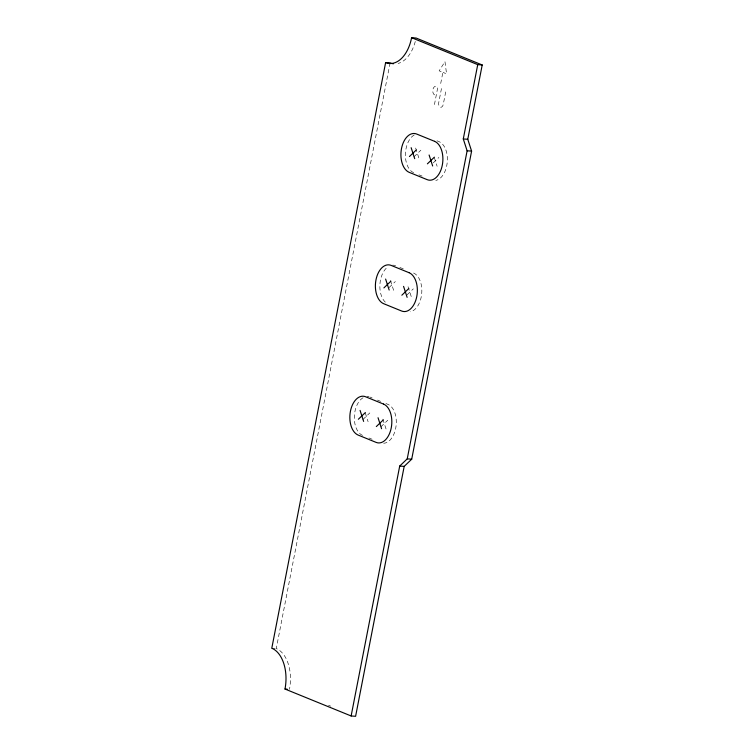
<?xml version="1.0" encoding="UTF-8"?>
<svg xmlns="http://www.w3.org/2000/svg" width="754" height="754" viewBox="0 0 754 754"><rect width="100%" height="100%" fill="white"/><g stroke="black" fill="none" stroke-linecap="round" stroke-linejoin="round"><path stroke-width="0.57" stroke-dasharray="3.77 2.83" d="M390.101 62.893L276.266 648.553A33.855 20.509 -85.8 0 1 289.47 689.363M434.436 104.58L437.443 89.113A2.111 1.282 -85.8 0 0 436.623 86.559L436.236 86.408A4.354 2.639 -85.8 0 0 432.9 89.603A4.354 2.639 -85.8 0 0 434.596 94.844L435.944 95.4M440.704 83.505L442.871 72.346L439.177 70.838L444.964 61.611L446.566 73.854L443.135 72.45M441.467 88.538L438.762 102.459A3.902 2.366 -85.8 0 0 440.289 107.162A3.902 2.366 -85.8 0 0 443.286 104.297L445.991 90.376M413.908 156.86L420.902 150.169M433.267 162.836L438.856 157.482M389.073 287.557L395.369 281.534M407.028 294.871L413.324 288.848M362.844 419.592L369.837 412.89M380.798 426.896L387.792 420.204M271.789 648.223L275.144 648.468M436.971 140.81L439.082 141.667A19.745 11.96 -85.8 0 1 447.263 162.091A19.745 11.96 -85.8 0 1 435.765 180.423M418.96 174.824L422.127 176.116M399.818 267.444L405.105 269.593M370.063 397.085L372.174 397.942M377.452 400.091L380.619 401.382M385.907 403.531L388.018 404.398A19.745 11.96 -85.8 0 1 396.104 425.661A19.745 11.96 -85.8 0 1 383.654 443.258M368.951 437.98L372.118 439.271M328.499 705.263L330.667 706.149M434.295 157.529L437.141 166.323M415.633 148.02L419.186 159.009M408.046 286.699L411.609 297.689M390.449 280.479L393.645 290.375M382.872 419.158L386.067 429.045M365.275 412.947L368.112 421.731M415.284 41.47A33.855 20.509 -85.8 0 1 398.084 63.449M413.55 273.033A19.745 11.96 -85.8 0 1 421.722 293.447A19.745 11.96 -85.8 0 1 410.233 311.788M385.322 302.175A19.745 11.96 -85.8 0 1 379.941 284.051A19.745 11.96 -85.8 0 1 387.867 266.85M392.514 265.172A19.745 11.96 -85.8 0 1 395.596 265.719M362.617 435.397A19.745 11.96 -85.8 0 1 354.323 417.348A19.745 11.96 -85.8 0 1 363.089 397.726M366.981 396.529A19.745 11.96 -85.8 0 1 369.055 396.755M413.682 172.675A19.745 11.96 -85.8 0 1 405.407 153.986A19.745 11.96 -85.8 0 1 414.917 134.598"/><path stroke-width="1.13" d="M385.624 62.563L271.789 648.223A33.855 20.509 -85.8 0 1 284.993 689.033L351.128 715.97L355.605 716.3L404.182 466.396L411.712 459.186L471.599 151.12L467.772 139.283L482.211 64.967L416.076 38.03L411.599 37.7A33.855 20.509 -85.8 0 1 385.624 62.563L390.101 62.893A33.855 20.509 -85.8 0 0 393.465 63.77M351.128 715.97L399.705 466.066L407.235 458.856L467.122 150.791L463.286 138.953L477.734 64.637L411.599 37.7M409.431 156.53L416.425 149.839M427.386 163.844L434.379 157.152M383.899 287.896L390.892 281.204M401.854 295.21L408.847 288.509M358.367 419.252L365.36 412.561M376.321 426.566L383.315 419.874M477.734 64.637L482.211 64.967M463.286 138.953L467.772 139.283M467.122 150.791L471.599 151.12M407.235 458.856L411.712 459.186M399.705 466.066L404.182 466.396M284.993 689.033L287.227 689.203M429.101 155.004L432.664 165.993M411.147 147.69L414.709 158.679M403.569 286.369L407.122 297.349M385.614 279.055L389.168 290.045M378.037 417.725L381.59 428.715M360.082 410.412L363.635 421.401M434.606 141.337L416.651 134.033A19.745 11.96 -85.8 0 0 401.505 148.529A19.745 11.96 -85.8 0 0 409.205 172.346L427.16 179.65A19.745 11.96 -85.8 0 0 442.306 165.154A19.745 11.96 -85.8 0 0 434.606 141.337M409.073 272.703L391.119 265.389A19.745 11.96 -85.8 0 0 375.973 279.894A19.745 11.96 -85.8 0 0 383.673 303.702L401.628 311.016A19.745 11.96 -85.8 0 0 416.774 296.511A19.745 11.96 -85.8 0 0 409.073 272.703M383.541 404.069L365.586 396.755A19.745 11.96 -85.8 0 0 350.431 411.26A19.745 11.96 -85.8 0 0 358.141 435.067L376.095 442.381A19.745 11.96 -85.8 0 0 391.241 427.876A19.745 11.96 -85.8 0 0 383.541 404.069"/></g></svg>
